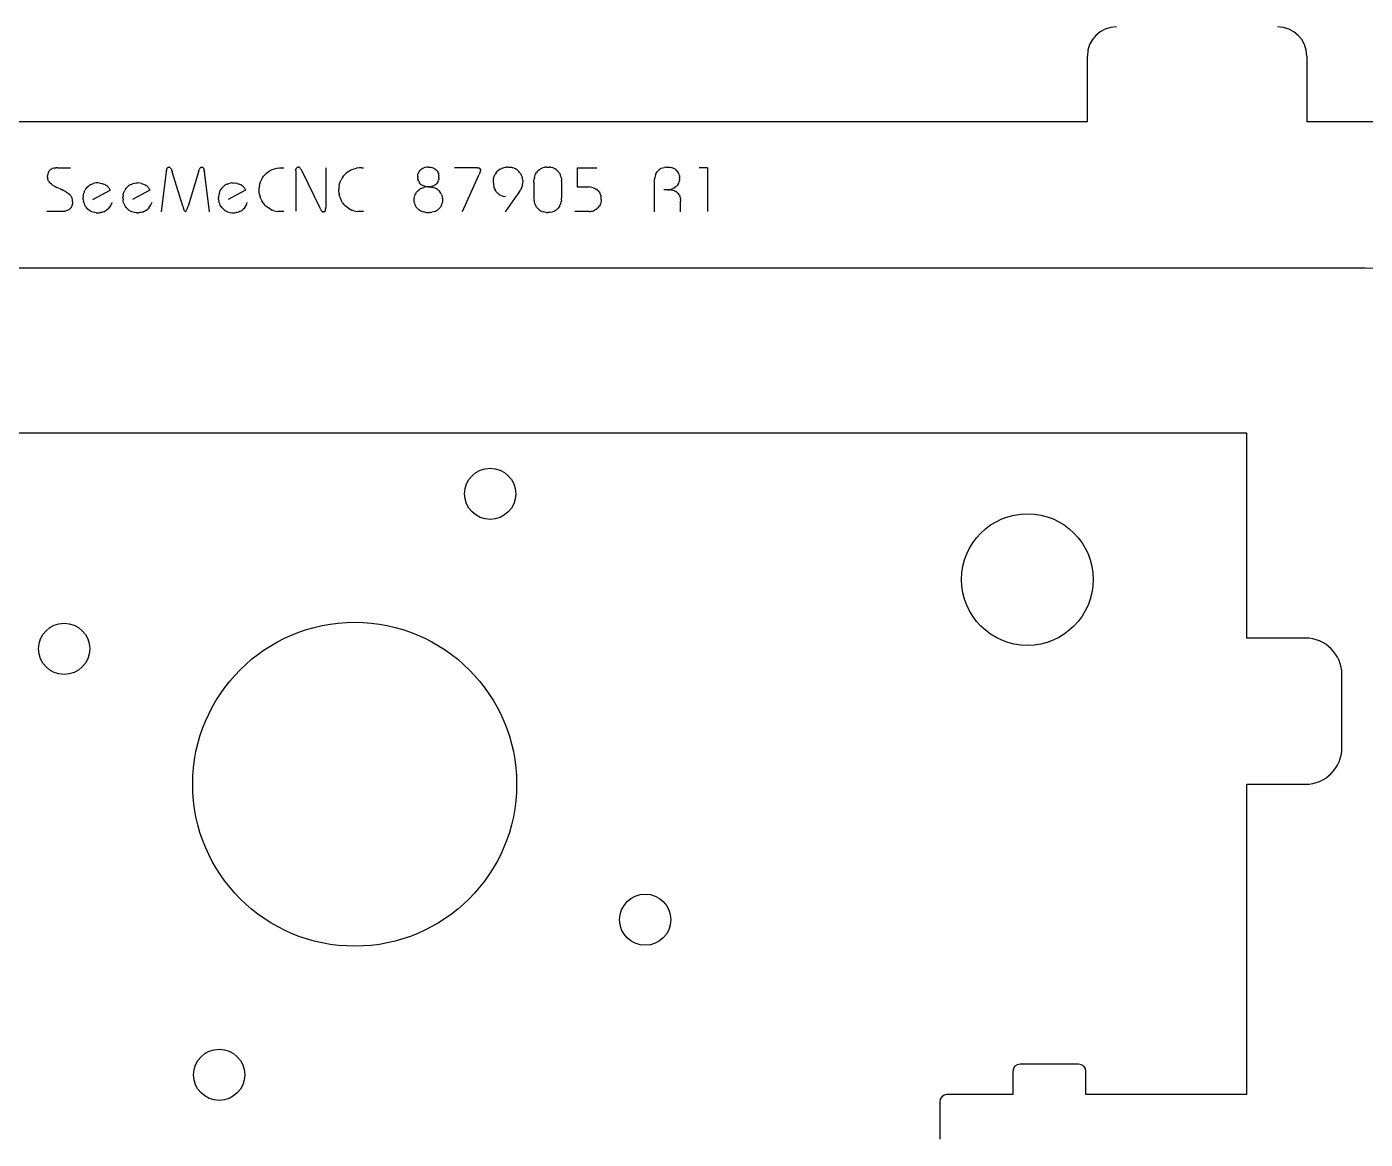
# Model space of a CAD drawing. Header units: inches. Extents: x -1545 to -733, y 114 to 571.
# Drawn here: x -1249.9 to -1158.3, y 171.5 to 247.6 of the extents above; entities that cross this region are included whole.
import ezdxf

# ---------------------------------------------------------------- set-up
doc = ezdxf.new("R2010")
doc.units = ezdxf.units.IN
doc.header["$MEASUREMENT"] = 0
doc.linetypes.add('Continuous2', pattern=[0])
doc.layers.add('GREEN TEXT ALL', color=1, linetype='Continuous')

msp = doc.modelspace()

# ---------------------------------------------------------------- linework, layer by layer
at = {"color": 1, "linetype": 'Continuous2', "lineweight": -3, "true_color": 0xff0000}
for p, q in [((-1177.345, 241.062), (-1177.345, 245.562)), ((-1162.345, 245.562), (-1162.345, 241.062)), ((-1177.345, 241.062), (-1277.345, 241.062)), ((-1139.12, 241.062), (-1162.345, 241.062)), ((-1166.442, 219.76), (-1285.442, 219.76)), ((-1166.442, 205.76), (-1166.442, 219.76)), ((-1162.442, 205.76), (-1166.442, 205.76)), ((-1159.942, 198.26), (-1159.942, 203.26)), ((-1166.442, 195.76), (-1162.442, 195.76)), ((-1166.442, 174.535), (-1166.442, 195.76)), ((-1182.442, 176.12), (-1182.442, 174.535)), ((-1177.942, 176.62), (-1181.942, 176.62)), ((-1177.442, 174.535), (-1177.442, 176.12)), ((-1187.442, 174.035), (-1187.442, 171.485)), ((-1182.442, 174.535), (-1186.942, 174.535)), ((-1166.442, 174.535), (-1177.442, 174.535))]:
    msp.add_line(p, q, dxfattribs=at)
at = {"color": 5, "linetype": 'Continuous2', "lineweight": -3, "true_color": 0x0000ff}
msp.add_line((-1158.345, 231.062), (-1296.345, 231.062), dxfattribs=at)
for centre, radius in [((-1218.178, 215.626), 1.75), ((-1181.442, 209.76), 4.5), ((-1227.442, 195.76), 11.075), ((-1247.308, 205.024), 1.75), ((-1207.575, 186.496), 1.75), ((-1236.705, 175.893), 1.75)]:
    msp.add_circle(centre, radius, dxfattribs=at)
at = {"color": 1, "linetype": 'Continuous2', "lineweight": -3, "true_color": 0xff0000}
for centre, radius, start, end in [((-1175.345, 245.562), 2, 90, 180), ((-1164.345, 245.562), 2, 360, 90), ((-1162.442, 203.26), 2.5, 360, 90), ((-1162.442, 198.26), 2.5, 270, 0), ((-1181.942, 176.12), 0.5, 90, 180), ((-1177.942, 176.12), 0.5, 360, 90), ((-1186.942, 174.035), 0.5, 90, 180)]:
    msp.add_arc(centre, radius, start, end, dxfattribs=at)
at = {"color": 5, "linetype": 'Continuous2', "lineweight": -3, "true_color": 0x0000ff}
msp.add_arc((-1158.345, 221.062), 10, 20, 90, dxfattribs=at)
at = {"layer": 'GREEN TEXT ALL', "color": 3, "linetype": 'Continuous2', "lineweight": -3, "true_color": 0x00ff00}
for p, q in [((-1240.223, 237.94), (-1240.188, 237.964)), ((-1240.188, 237.964), (-1240.147, 237.971)), ((-1240.147, 237.971), (-1240.101, 237.963)), ((-1240.061, 237.937), (-1240.101, 237.963)), ((-1237.978, 237.935), (-1237.938, 237.962)), ((-1237.938, 237.962), (-1237.892, 237.971)), ((-1237.892, 237.971), (-1237.851, 237.964)), ((-1237.816, 237.94), (-1237.851, 237.964)), ((-1231.38, 237.946), (-1231.407, 237.92)), ((-1231.351, 237.962), (-1231.38, 237.946)), ((-1231.351, 237.962), (-1231.322, 237.969)), ((-1231.322, 237.969), (-1231.293, 237.971)), ((-1231.263, 237.968), (-1231.293, 237.971)), ((-1231.234, 237.956), (-1231.263, 237.968)), ((-1231.203, 237.935), (-1231.234, 237.956)), ((-1222.518, 237.962), (-1222.642, 237.935)), ((-1222.403, 237.971), (-1222.518, 237.962)), ((-1222.403, 237.971), (-1222.287, 237.962)), ((-1222.287, 237.962), (-1222.163, 237.935)), ((-1217.223, 237.932), (-1217.13, 237.954)), ((-1217.13, 237.954), (-1217.038, 237.967)), ((-1216.945, 237.971), (-1217.038, 237.967)), ((-1216.945, 237.971), (-1216.835, 237.967)), ((-1216.835, 237.967), (-1216.73, 237.951)), ((-1216.73, 237.951), (-1216.63, 237.925)), ((-1214.551, 237.929), (-1214.453, 237.952)), ((-1214.348, 237.967), (-1214.453, 237.952)), ((-1214.348, 237.967), (-1214.236, 237.971)), ((-1214.236, 237.971), (-1214.125, 237.967)), ((-1214.02, 237.952), (-1214.125, 237.967)), ((-1214.02, 237.952), (-1213.921, 237.928)), ((-1206.383, 237.92), (-1206.281, 237.949)), ((-1206.168, 237.966), (-1206.281, 237.949)), ((-1206.168, 237.966), (-1206.046, 237.971)), ((-1206.046, 237.971), (-1205.953, 237.968)), ((-1205.953, 237.968), (-1205.864, 237.956)), ((-1205.864, 237.956), (-1205.781, 237.937)), ((-1248.452, 237.289), (-1248.445, 237.39)), ((-1248.452, 237.289), (-1248.444, 237.186)), ((-1248.425, 237.497), (-1248.445, 237.39)), ((-1248.444, 237.186), (-1248.42, 237.091)), ((-1248.409, 237.552), (-1248.425, 237.497)), ((-1248.381, 237.006), (-1248.42, 237.091)), ((-1248.386, 237.604), (-1248.409, 237.552)), ((-1248.386, 237.604), (-1248.359, 237.654)), ((-1248.359, 237.654), (-1248.325, 237.703)), ((-1248.325, 237.703), (-1248.284, 237.749)), ((-1248.236, 237.791), (-1248.284, 237.749)), ((-1248.181, 237.829), (-1248.236, 237.791)), ((-1248.181, 237.829), (-1248.119, 237.862)), ((-1248.047, 237.89), (-1248.119, 237.862)), ((-1248.047, 237.89), (-1247.966, 237.91)), ((-1247.966, 237.91), (-1247.873, 237.922)), ((-1247.771, 237.926), (-1247.873, 237.922)), ((-1247.771, 237.926), (-1246.864, 237.926)), ((-1240.324, 237.653), (-1240.662, 234.913)), ((-1240.324, 237.653), (-1240.317, 237.7)), ((-1240.307, 237.753), (-1240.317, 237.7)), ((-1240.307, 237.753), (-1240.293, 237.808)), ((-1240.293, 237.808), (-1240.275, 237.859)), ((-1240.252, 237.903), (-1240.275, 237.859)), ((-1240.223, 237.94), (-1240.252, 237.903)), ((-1240.061, 237.937), (-1240.027, 237.898)), ((-1240.027, 237.898), (-1239.995, 237.851)), ((-1239.995, 237.851), (-1239.968, 237.798)), ((-1239.968, 237.798), (-1239.946, 237.741)), ((-1239.928, 237.685), (-1239.946, 237.741)), ((-1239.928, 237.685), (-1239.912, 237.633)), ((-1239.196, 235.285), (-1239.912, 237.633)), ((-1238.122, 237.633), (-1238.838, 235.285)), ((-1238.107, 237.681), (-1238.122, 237.633)), ((-1238.107, 237.681), (-1238.088, 237.736)), ((-1238.088, 237.736), (-1238.066, 237.793)), ((-1238.042, 237.847), (-1238.066, 237.793)), ((-1238.012, 237.895), (-1238.042, 237.847)), ((-1238.012, 237.895), (-1237.978, 237.935)), ((-1237.787, 237.903), (-1237.816, 237.94)), ((-1237.765, 237.859), (-1237.787, 237.903)), ((-1237.765, 237.859), (-1237.747, 237.808)), ((-1237.747, 237.808), (-1237.733, 237.753)), ((-1237.722, 237.7), (-1237.733, 237.753)), ((-1237.722, 237.7), (-1237.716, 237.653)), ((-1237.378, 234.913), (-1237.716, 237.653)), ((-1233.876, 236.965), (-1233.818, 237.096)), ((-1233.818, 237.096), (-1233.748, 237.221)), ((-1233.748, 237.221), (-1233.666, 237.338)), ((-1233.666, 237.338), (-1233.572, 237.448)), ((-1233.572, 237.448), (-1233.466, 237.549)), ((-1233.466, 237.549), (-1233.347, 237.641)), ((-1233.347, 237.641), (-1233.218, 237.723)), ((-1233.218, 237.723), (-1233.077, 237.793)), ((-1233.077, 237.793), (-1232.925, 237.852)), ((-1232.925, 237.852), (-1232.761, 237.893)), ((-1232.761, 237.893), (-1232.586, 237.918)), ((-1232.586, 237.918), (-1232.4, 237.926)), ((-1232.4, 237.926), (-1232.278, 237.926)), ((-1231.464, 237.704), (-1231.461, 237.749)), ((-1231.464, 237.704), (-1231.464, 237.652)), ((-1231.464, 237.652), (-1231.464, 234.942)), ((-1231.461, 237.749), (-1231.456, 237.79)), ((-1231.456, 237.79), (-1231.449, 237.824)), ((-1231.449, 237.824), (-1231.432, 237.88)), ((-1231.407, 237.92), (-1231.432, 237.88)), ((-1231.172, 237.901), (-1231.203, 237.935)), ((-1231.172, 237.901), (-1231.137, 237.854)), ((-1231.096, 237.791), (-1231.137, 237.854)), ((-1231.096, 237.791), (-1231.073, 237.752)), ((-1231.073, 237.752), (-1231.049, 237.708)), ((-1231.049, 237.708), (-1231.022, 237.656)), ((-1230.993, 237.598), (-1231.022, 237.656)), ((-1229.832, 235.201), (-1230.993, 237.598)), ((-1229.425, 237.926), (-1229.425, 235.201)), ((-1228.429, 236.965), (-1228.371, 237.096)), ((-1228.301, 237.221), (-1228.371, 237.096)), ((-1228.22, 237.338), (-1228.301, 237.221)), ((-1228.125, 237.448), (-1228.22, 237.338)), ((-1228.125, 237.448), (-1228.019, 237.549)), ((-1227.9, 237.641), (-1228.019, 237.549)), ((-1227.9, 237.641), (-1227.771, 237.723)), ((-1227.771, 237.723), (-1227.63, 237.793)), ((-1227.63, 237.793), (-1227.478, 237.852)), ((-1227.478, 237.852), (-1227.314, 237.893)), ((-1227.139, 237.918), (-1227.314, 237.893)), ((-1226.954, 237.926), (-1227.139, 237.918)), ((-1226.954, 237.926), (-1226.831, 237.926)), ((-1223.134, 237.315), (-1223.129, 237.401)), ((-1223.134, 237.315), (-1223.13, 237.23)), ((-1223.119, 237.15), (-1223.13, 237.23)), ((-1223.129, 237.401), (-1223.115, 237.479)), ((-1223.119, 237.15), (-1223.1, 237.075)), ((-1223.115, 237.479), (-1223.093, 237.551)), ((-1223.073, 237.006), (-1223.1, 237.075)), ((-1223.061, 237.616), (-1223.093, 237.551)), ((-1223.022, 237.676), (-1223.061, 237.616)), ((-1222.979, 237.73), (-1223.022, 237.676)), ((-1222.932, 237.777), (-1222.979, 237.73)), ((-1222.932, 237.777), (-1222.88, 237.819)), ((-1222.824, 237.856), (-1222.88, 237.819)), ((-1222.766, 237.887), (-1222.824, 237.856)), ((-1222.766, 237.887), (-1222.705, 237.913)), ((-1222.642, 237.935), (-1222.705, 237.913)), ((-1222.1, 237.913), (-1222.163, 237.935)), ((-1222.1, 237.913), (-1222.04, 237.887)), ((-1222.04, 237.887), (-1221.983, 237.856)), ((-1221.928, 237.819), (-1221.983, 237.856)), ((-1221.928, 237.819), (-1221.877, 237.777)), ((-1221.831, 237.73), (-1221.877, 237.777)), ((-1221.831, 237.73), (-1221.789, 237.676)), ((-1221.789, 237.676), (-1221.751, 237.616)), ((-1221.721, 237.551), (-1221.751, 237.616)), ((-1221.742, 237.006), (-1221.715, 237.075)), ((-1221.721, 237.551), (-1221.699, 237.479)), ((-1221.696, 237.15), (-1221.715, 237.075)), ((-1221.699, 237.479), (-1221.685, 237.401)), ((-1221.685, 237.23), (-1221.696, 237.15)), ((-1221.681, 237.315), (-1221.685, 237.401)), ((-1221.685, 237.23), (-1221.681, 237.315)), ((-1219.095, 237.926), (-1220.615, 237.926)), ((-1220.061, 234.926), (-1218.977, 237.357)), ((-1219.037, 237.923), (-1219.095, 237.926)), ((-1219.037, 237.923), (-1218.985, 237.915)), ((-1218.985, 237.915), (-1218.94, 237.901)), ((-1218.977, 237.357), (-1218.939, 237.448)), ((-1218.901, 237.882), (-1218.94, 237.901)), ((-1218.907, 237.524), (-1218.939, 237.448)), ((-1218.881, 237.586), (-1218.907, 237.524)), ((-1218.87, 237.857), (-1218.901, 237.882)), ((-1218.862, 237.632), (-1218.881, 237.586)), ((-1218.87, 237.857), (-1218.848, 237.827)), ((-1218.848, 237.669), (-1218.862, 237.632)), ((-1218.848, 237.827), (-1218.834, 237.791)), ((-1218.848, 237.669), (-1218.838, 237.701)), ((-1218.832, 237.728), (-1218.838, 237.701)), ((-1218.83, 237.749), (-1218.834, 237.791)), ((-1218.83, 237.749), (-1218.832, 237.728)), ((-1217.964, 237.081), (-1217.969, 236.967)), ((-1217.946, 237.191), (-1217.964, 237.081)), ((-1217.946, 237.191), (-1217.919, 237.293)), ((-1217.879, 237.391), (-1217.919, 237.293)), ((-1217.879, 237.391), (-1217.83, 237.481)), ((-1217.775, 237.564), (-1217.83, 237.481)), ((-1217.775, 237.564), (-1217.712, 237.64)), ((-1217.644, 237.707), (-1217.712, 237.64)), ((-1217.569, 237.767), (-1217.644, 237.707)), ((-1217.489, 237.82), (-1217.569, 237.767)), ((-1217.489, 237.82), (-1217.405, 237.865)), ((-1217.315, 237.903), (-1217.405, 237.865)), ((-1217.315, 237.903), (-1217.223, 237.932)), ((-1216.536, 237.888), (-1216.63, 237.925)), ((-1216.536, 237.888), (-1216.447, 237.843)), ((-1216.365, 237.791), (-1216.447, 237.843)), ((-1216.365, 237.791), (-1216.29, 237.732)), ((-1216.222, 237.667), (-1216.29, 237.732)), ((-1216.161, 237.596), (-1216.222, 237.667)), ((-1216.107, 237.52), (-1216.161, 237.596)), ((-1216.107, 237.52), (-1216.06, 237.44)), ((-1216.021, 237.354), (-1216.06, 237.44)), ((-1216.021, 237.354), (-1215.99, 237.264)), ((-1215.968, 237.174), (-1215.99, 237.264)), ((-1215.954, 237.081), (-1215.968, 237.174)), ((-1215.954, 237.081), (-1215.95, 236.986)), ((-1215.187, 236.932), (-1215.183, 237.043)), ((-1215.183, 237.043), (-1215.171, 237.149)), ((-1215.153, 237.251), (-1215.171, 237.149)), ((-1215.153, 237.251), (-1215.126, 237.349)), ((-1215.126, 237.349), (-1215.092, 237.441)), ((-1215.049, 237.528), (-1215.092, 237.441)), ((-1215.049, 237.528), (-1215, 237.607)), ((-1214.942, 237.68), (-1215, 237.607)), ((-1214.878, 237.746), (-1214.942, 237.68)), ((-1214.878, 237.746), (-1214.806, 237.804)), ((-1214.806, 237.804), (-1214.728, 237.854)), ((-1214.728, 237.854), (-1214.643, 237.896)), ((-1214.643, 237.896), (-1214.551, 237.929)), ((-1213.829, 237.893), (-1213.921, 237.928)), ((-1213.829, 237.893), (-1213.744, 237.85)), ((-1213.666, 237.8), (-1213.744, 237.85)), ((-1213.595, 237.742), (-1213.666, 237.8)), ((-1213.595, 237.742), (-1213.53, 237.677)), ((-1213.473, 237.606), (-1213.53, 237.677)), ((-1213.423, 237.527), (-1213.473, 237.606)), ((-1213.423, 237.527), (-1213.381, 237.441)), ((-1213.346, 237.349), (-1213.381, 237.441)), ((-1213.32, 237.251), (-1213.346, 237.349)), ((-1213.32, 237.251), (-1213.3, 237.149)), ((-1213.3, 237.149), (-1213.289, 237.043)), ((-1213.285, 236.932), (-1213.289, 237.043)), ((-1212.219, 237.926), (-1210.876, 237.926)), ((-1212.219, 237.926), (-1212.219, 236.61)), ((-1206.954, 237.03), (-1206.951, 237.107)), ((-1206.954, 237.03), (-1206.954, 234.913)), ((-1206.942, 237.185), (-1206.951, 237.107)), ((-1206.927, 237.265), (-1206.942, 237.185)), ((-1206.907, 237.346), (-1206.927, 237.265)), ((-1206.88, 237.427), (-1206.907, 237.346)), ((-1206.845, 237.504), (-1206.88, 237.427)), ((-1206.845, 237.504), (-1206.804, 237.579)), ((-1206.804, 237.579), (-1206.755, 237.65)), ((-1206.755, 237.65), (-1206.698, 237.717)), ((-1206.698, 237.717), (-1206.632, 237.778)), ((-1206.558, 237.832), (-1206.632, 237.778)), ((-1206.476, 237.881), (-1206.558, 237.832)), ((-1206.476, 237.881), (-1206.383, 237.92)), ((-1205.781, 237.937), (-1205.701, 237.91)), ((-1205.627, 237.876), (-1205.701, 237.91)), ((-1205.559, 237.838), (-1205.627, 237.876)), ((-1205.497, 237.795), (-1205.559, 237.838)), ((-1205.497, 237.795), (-1205.442, 237.746)), ((-1205.392, 237.692), (-1205.442, 237.746)), ((-1205.392, 237.692), (-1205.347, 237.634)), ((-1205.31, 237.571), (-1205.347, 237.634)), ((-1205.277, 237.503), (-1205.31, 237.571)), ((-1205.251, 237.432), (-1205.277, 237.503)), ((-1205.254, 236.95), (-1205.234, 237.031)), ((-1205.251, 237.432), (-1205.233, 237.359)), ((-1205.222, 237.116), (-1205.234, 237.031)), ((-1205.233, 237.359), (-1205.222, 237.284)), ((-1205.218, 237.207), (-1205.222, 237.284)), ((-1205.222, 237.116), (-1205.218, 237.207)), ((-1203.308, 237.926), (-1203.882, 237.926)), ((-1203.308, 237.926), (-1203.308, 234.926)), ((-1248.381, 237.006), (-1248.325, 236.929)), ((-1248.325, 236.929), (-1248.256, 236.859)), ((-1248.181, 236.793), (-1248.256, 236.859)), ((-1248.181, 236.793), (-1248.098, 236.731)), ((-1248.006, 236.674), (-1248.098, 236.731)), ((-1248.006, 236.674), (-1247.806, 236.568)), ((-1247.589, 236.47), (-1247.806, 236.568)), ((-1247.589, 236.47), (-1247.478, 236.423)), ((-1247.372, 236.371), (-1247.478, 236.423)), ((-1247.271, 236.318), (-1247.372, 236.371)), ((-1247.173, 236.262), (-1247.271, 236.318)), ((-1247.173, 236.262), (-1247.081, 236.202)), ((-1247.081, 236.202), (-1246.998, 236.137)), ((-1246.922, 236.067), (-1246.998, 236.137)), ((-1245.987, 236.079), (-1245.964, 236.18)), ((-1245.93, 236.276), (-1245.964, 236.18)), ((-1245.93, 236.276), (-1245.888, 236.367)), ((-1245.839, 236.452), (-1245.888, 236.367)), ((-1245.839, 236.452), (-1245.784, 236.529)), ((-1245.784, 236.529), (-1245.722, 236.6)), ((-1245.722, 236.6), (-1245.652, 236.664)), ((-1245.652, 236.664), (-1245.576, 236.72)), ((-1245.576, 236.72), (-1245.494, 236.768)), ((-1245.494, 236.768), (-1245.405, 236.808)), ((-1245.405, 236.808), (-1245.312, 236.841)), ((-1245.354, 235.74), (-1244.168, 236.396)), ((-1245.214, 236.864), (-1245.312, 236.841)), ((-1245.112, 236.878), (-1245.214, 236.864)), ((-1245.006, 236.882), (-1245.112, 236.878)), ((-1244.865, 236.874), (-1245.006, 236.882)), ((-1244.865, 236.874), (-1244.731, 236.849)), ((-1244.731, 236.849), (-1244.604, 236.808)), ((-1244.484, 236.749), (-1244.604, 236.808)), ((-1244.428, 236.715), (-1244.484, 236.749)), ((-1244.377, 236.678), (-1244.428, 236.715)), ((-1244.33, 236.637), (-1244.377, 236.678)), ((-1244.288, 236.595), (-1244.33, 236.637)), ((-1244.251, 236.549), (-1244.288, 236.595)), ((-1244.219, 236.501), (-1244.251, 236.549)), ((-1244.191, 236.45), (-1244.219, 236.501)), ((-1244.191, 236.45), (-1244.168, 236.396)), ((-1243.264, 236.079), (-1243.24, 236.18)), ((-1243.24, 236.18), (-1243.207, 236.276)), ((-1243.207, 236.276), (-1243.165, 236.367)), ((-1243.116, 236.452), (-1243.165, 236.367)), ((-1243.116, 236.452), (-1243.061, 236.529)), ((-1242.998, 236.6), (-1243.061, 236.529)), ((-1242.929, 236.664), (-1242.998, 236.6)), ((-1242.929, 236.664), (-1242.853, 236.72)), ((-1242.853, 236.72), (-1242.771, 236.768)), ((-1242.771, 236.768), (-1242.682, 236.808)), ((-1242.682, 236.808), (-1242.588, 236.841)), ((-1241.444, 236.396), (-1242.63, 235.74)), ((-1242.588, 236.841), (-1242.49, 236.864)), ((-1242.49, 236.864), (-1242.388, 236.878)), ((-1242.388, 236.878), (-1242.283, 236.882)), ((-1242.142, 236.874), (-1242.283, 236.882)), ((-1242.007, 236.849), (-1242.142, 236.874)), ((-1242.007, 236.849), (-1241.881, 236.808)), ((-1241.881, 236.808), (-1241.761, 236.749)), ((-1241.761, 236.749), (-1241.705, 236.715)), ((-1241.654, 236.678), (-1241.705, 236.715)), ((-1241.607, 236.637), (-1241.654, 236.678)), ((-1241.607, 236.637), (-1241.565, 236.595)), ((-1241.528, 236.549), (-1241.565, 236.595)), ((-1241.495, 236.501), (-1241.528, 236.549)), ((-1241.495, 236.501), (-1241.468, 236.45)), ((-1241.444, 236.396), (-1241.468, 236.45)), ((-1236.704, 236.18), (-1236.727, 236.079)), ((-1236.671, 236.276), (-1236.704, 236.18)), ((-1236.671, 236.276), (-1236.629, 236.367)), ((-1236.629, 236.367), (-1236.58, 236.452)), ((-1236.525, 236.529), (-1236.58, 236.452)), ((-1236.525, 236.529), (-1236.462, 236.6)), ((-1236.462, 236.6), (-1236.393, 236.664)), ((-1236.393, 236.664), (-1236.317, 236.72)), ((-1236.234, 236.768), (-1236.317, 236.72)), ((-1236.146, 236.808), (-1236.234, 236.768)), ((-1236.146, 236.808), (-1236.052, 236.841)), ((-1234.908, 236.396), (-1236.094, 235.74)), ((-1236.052, 236.841), (-1235.954, 236.864)), ((-1235.852, 236.878), (-1235.954, 236.864)), ((-1235.852, 236.878), (-1235.746, 236.882)), ((-1235.746, 236.882), (-1235.605, 236.874)), ((-1235.471, 236.849), (-1235.605, 236.874)), ((-1235.471, 236.849), (-1235.344, 236.808)), ((-1235.225, 236.749), (-1235.344, 236.808)), ((-1235.168, 236.715), (-1235.225, 236.749)), ((-1235.168, 236.715), (-1235.117, 236.678)), ((-1235.071, 236.637), (-1235.117, 236.678)), ((-1235.029, 236.595), (-1235.071, 236.637)), ((-1234.992, 236.549), (-1235.029, 236.595)), ((-1234.959, 236.501), (-1234.992, 236.549)), ((-1234.959, 236.501), (-1234.932, 236.45)), ((-1234.932, 236.45), (-1234.908, 236.396)), ((-1233.978, 236.426), (-1233.972, 236.561)), ((-1233.971, 236.25), (-1233.978, 236.426)), ((-1233.953, 236.696), (-1233.972, 236.561)), ((-1233.947, 236.084), (-1233.971, 236.25)), ((-1233.953, 236.696), (-1233.92, 236.83)), ((-1233.92, 236.83), (-1233.876, 236.965)), ((-1228.525, 236.561), (-1228.532, 236.426)), ((-1228.524, 236.25), (-1228.532, 236.426)), ((-1228.506, 236.696), (-1228.525, 236.561)), ((-1228.524, 236.25), (-1228.5, 236.084)), ((-1228.506, 236.696), (-1228.473, 236.83)), ((-1228.473, 236.83), (-1228.429, 236.965)), ((-1223.267, 236.168), (-1223.306, 236.09)), ((-1223.267, 236.168), (-1223.22, 236.24)), ((-1223.166, 236.306), (-1223.22, 236.24)), ((-1223.166, 236.306), (-1223.105, 236.367)), ((-1223.105, 236.367), (-1223.037, 236.421)), ((-1223.073, 237.006), (-1223.04, 236.943)), ((-1223.003, 236.885), (-1223.04, 236.943)), ((-1222.964, 236.469), (-1223.037, 236.421)), ((-1222.959, 236.832), (-1223.003, 236.885)), ((-1222.884, 236.51), (-1222.964, 236.469)), ((-1222.959, 236.832), (-1222.911, 236.786)), ((-1222.911, 236.786), (-1222.859, 236.745)), ((-1222.884, 236.51), (-1222.799, 236.546)), ((-1222.802, 236.709), (-1222.859, 236.745)), ((-1222.741, 236.679), (-1222.802, 236.709)), ((-1222.799, 236.546), (-1222.708, 236.574)), ((-1222.676, 236.654), (-1222.741, 236.679)), ((-1222.614, 236.594), (-1222.708, 236.574)), ((-1222.609, 236.635), (-1222.676, 236.654)), ((-1222.515, 236.606), (-1222.614, 236.594)), ((-1222.609, 236.635), (-1222.541, 236.621)), ((-1222.472, 236.613), (-1222.541, 236.621)), ((-1222.411, 236.61), (-1222.515, 236.606)), ((-1222.403, 236.61), (-1222.472, 236.613)), ((-1222.411, 236.61), (-1222.307, 236.606)), ((-1222.333, 236.613), (-1222.403, 236.61)), ((-1222.264, 236.621), (-1222.333, 236.613)), ((-1222.307, 236.606), (-1222.208, 236.594)), ((-1222.264, 236.621), (-1222.198, 236.635)), ((-1222.208, 236.594), (-1222.113, 236.575)), ((-1222.132, 236.654), (-1222.198, 236.635)), ((-1222.132, 236.654), (-1222.068, 236.679)), ((-1222.022, 236.548), (-1222.113, 236.575)), ((-1222.068, 236.679), (-1222.009, 236.709)), ((-1221.935, 236.514), (-1222.022, 236.548)), ((-1222.009, 236.709), (-1221.954, 236.745)), ((-1221.954, 236.745), (-1221.902, 236.786)), ((-1221.855, 236.474), (-1221.935, 236.514)), ((-1221.902, 236.786), (-1221.854, 236.832)), ((-1221.781, 236.426), (-1221.855, 236.474)), ((-1221.812, 236.885), (-1221.854, 236.832)), ((-1221.775, 236.943), (-1221.812, 236.885)), ((-1221.713, 236.371), (-1221.781, 236.426)), ((-1221.742, 237.006), (-1221.775, 236.943)), ((-1221.651, 236.311), (-1221.713, 236.371)), ((-1221.597, 236.245), (-1221.651, 236.311)), ((-1221.55, 236.173), (-1221.597, 236.245)), ((-1221.51, 236.095), (-1221.55, 236.173)), ((-1217.969, 236.967), (-1217.959, 236.808)), ((-1217.959, 236.808), (-1217.93, 236.643)), ((-1217.93, 236.643), (-1217.907, 236.561)), ((-1217.877, 236.482), (-1217.907, 236.561)), ((-1217.877, 236.482), (-1217.839, 236.406)), ((-1217.795, 236.332), (-1217.839, 236.406)), ((-1217.743, 236.262), (-1217.795, 236.332)), ((-1217.743, 236.262), (-1217.683, 236.196)), ((-1217.683, 236.196), (-1217.613, 236.135)), ((-1217.536, 236.079), (-1217.613, 236.135)), ((-1216.327, 236.04), (-1216.24, 236.167)), ((-1216.24, 236.167), (-1216.166, 236.283)), ((-1216.166, 236.283), (-1216.102, 236.393)), ((-1216.048, 236.503), (-1216.102, 236.393)), ((-1216.005, 236.615), (-1216.048, 236.503)), ((-1215.975, 236.729), (-1216.005, 236.615)), ((-1215.975, 236.729), (-1215.956, 236.851)), ((-1215.95, 236.986), (-1215.956, 236.851)), ((-1215.187, 236.932), (-1215.187, 235.913)), ((-1213.285, 235.913), (-1213.285, 236.932)), ((-1212.219, 236.61), (-1211.581, 236.61)), ((-1211.581, 236.61), (-1211.458, 236.606)), ((-1211.343, 236.596), (-1211.458, 236.606)), ((-1211.237, 236.579), (-1211.343, 236.596)), ((-1211.138, 236.556), (-1211.237, 236.579)), ((-1211.138, 236.556), (-1211.049, 236.525)), ((-1211.049, 236.525), (-1210.967, 236.488)), ((-1210.967, 236.488), (-1210.893, 236.445)), ((-1210.829, 236.394), (-1210.893, 236.445)), ((-1210.829, 236.394), (-1210.772, 236.337)), ((-1210.722, 236.273), (-1210.772, 236.337)), ((-1210.722, 236.273), (-1210.681, 236.203)), ((-1210.646, 236.126), (-1210.681, 236.203)), ((-1210.62, 236.042), (-1210.646, 236.126)), ((-1206.012, 236.413), (-1206.306, 236.413)), ((-1206.059, 236.416), (-1206.164, 236.413)), ((-1206.059, 236.416), (-1205.959, 236.426)), ((-1206.012, 236.413), (-1205.915, 236.41)), ((-1205.959, 236.426), (-1205.865, 236.442)), ((-1205.824, 236.401), (-1205.915, 236.41)), ((-1205.865, 236.442), (-1205.776, 236.465)), ((-1205.824, 236.401), (-1205.738, 236.386)), ((-1205.776, 236.465), (-1205.693, 236.495)), ((-1205.657, 236.366), (-1205.738, 236.386)), ((-1205.615, 236.531), (-1205.693, 236.495)), ((-1205.582, 236.34), (-1205.657, 236.366)), ((-1205.615, 236.531), (-1205.542, 236.574)), ((-1205.582, 236.34), (-1205.512, 236.308)), ((-1205.476, 236.623), (-1205.542, 236.574)), ((-1205.447, 236.27), (-1205.512, 236.308)), ((-1205.476, 236.623), (-1205.415, 236.679)), ((-1205.388, 236.226), (-1205.447, 236.27)), ((-1205.415, 236.679), (-1205.363, 236.739)), ((-1205.388, 236.226), (-1205.334, 236.176)), ((-1205.319, 236.804), (-1205.363, 236.739)), ((-1205.288, 236.12), (-1205.334, 236.176)), ((-1205.319, 236.804), (-1205.283, 236.875)), ((-1205.249, 236.057), (-1205.288, 236.12)), ((-1205.283, 236.875), (-1205.254, 236.95)), ((-1246.854, 235.992), (-1246.922, 236.067)), ((-1246.854, 235.992), (-1246.798, 235.91)), ((-1246.81, 235.237), (-1246.846, 235.181)), ((-1246.81, 235.237), (-1246.78, 235.298)), ((-1246.798, 235.91), (-1246.759, 235.819)), ((-1246.756, 235.367), (-1246.78, 235.298)), ((-1246.734, 235.718), (-1246.759, 235.819)), ((-1246.756, 235.367), (-1246.74, 235.441)), ((-1246.73, 235.521), (-1246.74, 235.441)), ((-1246.727, 235.608), (-1246.734, 235.718)), ((-1246.727, 235.608), (-1246.73, 235.521)), ((-1246.001, 235.973), (-1246.006, 235.862)), ((-1246.001, 235.752), (-1246.006, 235.862)), ((-1246.001, 235.973), (-1245.987, 236.079)), ((-1246.001, 235.752), (-1245.987, 235.646)), ((-1245.964, 235.545), (-1245.987, 235.646)), ((-1245.964, 235.545), (-1245.93, 235.448)), ((-1245.93, 235.448), (-1245.888, 235.357)), ((-1245.839, 235.273), (-1245.888, 235.357)), ((-1245.784, 235.196), (-1245.839, 235.273)), ((-1244.232, 235.179), (-1244.185, 235.243)), ((-1244.143, 235.311), (-1244.185, 235.243)), ((-1244.143, 235.311), (-1244.106, 235.385)), ((-1244.073, 235.464), (-1244.106, 235.385)), ((-1244.045, 235.549), (-1244.073, 235.464)), ((-1243.283, 235.862), (-1243.278, 235.973)), ((-1243.283, 235.862), (-1243.278, 235.752)), ((-1243.264, 236.079), (-1243.278, 235.973)), ((-1243.264, 235.646), (-1243.278, 235.752)), ((-1243.24, 235.545), (-1243.264, 235.646)), ((-1243.207, 235.448), (-1243.24, 235.545)), ((-1243.165, 235.357), (-1243.207, 235.448)), ((-1243.116, 235.273), (-1243.165, 235.357)), ((-1243.061, 235.196), (-1243.116, 235.273)), ((-1241.509, 235.179), (-1241.462, 235.243)), ((-1241.462, 235.243), (-1241.42, 235.311)), ((-1241.42, 235.311), (-1241.383, 235.385)), ((-1241.35, 235.464), (-1241.383, 235.385)), ((-1241.322, 235.549), (-1241.35, 235.464)), ((-1239.196, 235.285), (-1239.154, 235.153)), ((-1238.883, 235.153), (-1238.838, 235.285)), ((-1236.742, 235.973), (-1236.746, 235.862)), ((-1236.742, 235.752), (-1236.746, 235.862)), ((-1236.727, 236.079), (-1236.742, 235.973)), ((-1236.742, 235.752), (-1236.727, 235.646)), ((-1236.704, 235.545), (-1236.727, 235.646)), ((-1236.671, 235.448), (-1236.704, 235.545)), ((-1236.629, 235.357), (-1236.671, 235.448)), ((-1236.58, 235.273), (-1236.629, 235.357)), ((-1236.525, 235.196), (-1236.58, 235.273)), ((-1234.926, 235.243), (-1234.973, 235.179)), ((-1234.926, 235.243), (-1234.883, 235.311)), ((-1234.883, 235.311), (-1234.846, 235.385)), ((-1234.846, 235.385), (-1234.814, 235.464)), ((-1234.814, 235.464), (-1234.785, 235.549)), ((-1233.947, 236.084), (-1233.908, 235.929)), ((-1233.854, 235.784), (-1233.908, 235.929)), ((-1233.854, 235.784), (-1233.786, 235.65)), ((-1233.71, 235.527), (-1233.786, 235.65)), ((-1233.71, 235.527), (-1233.624, 235.415)), ((-1233.624, 235.415), (-1233.528, 235.313)), ((-1233.424, 235.224), (-1233.528, 235.313)), ((-1233.313, 235.146), (-1233.424, 235.224)), ((-1229.805, 235.147), (-1229.832, 235.201)), ((-1229.425, 235.152), (-1229.425, 235.201)), ((-1228.461, 235.929), (-1228.5, 236.084)), ((-1228.461, 235.929), (-1228.407, 235.784)), ((-1228.407, 235.784), (-1228.339, 235.65)), ((-1228.263, 235.527), (-1228.339, 235.65)), ((-1228.263, 235.527), (-1228.177, 235.415)), ((-1228.177, 235.415), (-1228.081, 235.313)), ((-1227.977, 235.224), (-1228.081, 235.313)), ((-1227.866, 235.146), (-1227.977, 235.224)), ((-1223.377, 235.732), (-1223.373, 235.828)), ((-1223.371, 235.612), (-1223.377, 235.732)), ((-1223.373, 235.828), (-1223.359, 235.92)), ((-1223.354, 235.503), (-1223.371, 235.612)), ((-1223.359, 235.92), (-1223.337, 236.007)), ((-1223.354, 235.503), (-1223.325, 235.404)), ((-1223.337, 236.007), (-1223.306, 236.09)), ((-1223.325, 235.404), (-1223.284, 235.315)), ((-1223.234, 235.236), (-1223.284, 235.315)), ((-1223.234, 235.236), (-1223.178, 235.165)), ((-1221.634, 235.165), (-1221.579, 235.236)), ((-1221.529, 235.315), (-1221.579, 235.236)), ((-1221.529, 235.315), (-1221.488, 235.404)), ((-1221.51, 236.095), (-1221.477, 236.012)), ((-1221.488, 235.404), (-1221.459, 235.503)), ((-1221.477, 236.012), (-1221.454, 235.923)), ((-1221.442, 235.612), (-1221.459, 235.503)), ((-1221.44, 235.83), (-1221.454, 235.923)), ((-1221.436, 235.732), (-1221.442, 235.612)), ((-1221.44, 235.83), (-1221.436, 235.732)), ((-1217.448, 236.03), (-1217.536, 236.079)), ((-1217.448, 236.03), (-1217.35, 235.99)), ((-1217.35, 235.99), (-1217.241, 235.959)), ((-1217.122, 235.937), (-1217.241, 235.959)), ((-1217.131, 234.913), (-1216.327, 236.04)), ((-1215.187, 235.913), (-1215.183, 235.802)), ((-1215.183, 235.802), (-1215.171, 235.695)), ((-1215.153, 235.592), (-1215.171, 235.695)), ((-1215.126, 235.493), (-1215.153, 235.592)), ((-1215.092, 235.4), (-1215.126, 235.493)), ((-1215.092, 235.4), (-1215.049, 235.313)), ((-1215, 235.232), (-1215.049, 235.313)), ((-1214.942, 235.157), (-1215, 235.232)), ((-1213.473, 235.232), (-1213.53, 235.157)), ((-1213.423, 235.313), (-1213.473, 235.232)), ((-1213.423, 235.313), (-1213.381, 235.4)), ((-1213.346, 235.493), (-1213.381, 235.4)), ((-1213.346, 235.493), (-1213.32, 235.592)), ((-1213.3, 235.695), (-1213.32, 235.592)), ((-1213.3, 235.695), (-1213.289, 235.802)), ((-1213.289, 235.802), (-1213.285, 235.913)), ((-1210.795, 235.181), (-1210.744, 235.242)), ((-1210.744, 235.242), (-1210.699, 235.308)), ((-1210.66, 235.381), (-1210.699, 235.308)), ((-1210.627, 235.462), (-1210.66, 235.381)), ((-1210.605, 235.552), (-1210.627, 235.462)), ((-1210.62, 236.042), (-1210.601, 235.952)), ((-1210.59, 235.647), (-1210.605, 235.552)), ((-1210.59, 235.855), (-1210.601, 235.952)), ((-1210.586, 235.752), (-1210.59, 235.855)), ((-1210.586, 235.752), (-1210.59, 235.647)), ((-1205.249, 236.057), (-1205.216, 235.988)), ((-1205.191, 235.911), (-1205.216, 235.988)), ((-1205.191, 235.911), (-1205.173, 235.828)), ((-1205.163, 235.739), (-1205.173, 235.828)), ((-1205.163, 235.739), (-1205.159, 235.643)), ((-1205.159, 234.913), (-1205.159, 235.643)), ((-1247.486, 234.926), (-1248.491, 234.926)), ((-1247.405, 234.929), (-1247.486, 234.926)), ((-1247.327, 234.936), (-1247.405, 234.929)), ((-1247.253, 234.949), (-1247.327, 234.936)), ((-1247.253, 234.949), (-1247.183, 234.967)), ((-1247.117, 234.989), (-1247.183, 234.967)), ((-1247.117, 234.989), (-1247.054, 235.017)), ((-1246.995, 235.05), (-1247.054, 235.017)), ((-1246.94, 235.088), (-1246.995, 235.05)), ((-1246.89, 235.131), (-1246.94, 235.088)), ((-1246.846, 235.181), (-1246.89, 235.131)), ((-1245.722, 235.125), (-1245.784, 235.196)), ((-1245.722, 235.125), (-1245.652, 235.061)), ((-1245.652, 235.061), (-1245.576, 235.006)), ((-1245.494, 234.957), (-1245.576, 235.006)), ((-1245.405, 234.916), (-1245.494, 234.957)), ((-1245.312, 234.884), (-1245.405, 234.916)), ((-1245.214, 234.861), (-1245.312, 234.884)), ((-1245.112, 234.847), (-1245.214, 234.861)), ((-1245.112, 234.847), (-1245.006, 234.842)), ((-1245.006, 234.842), (-1244.92, 234.845)), ((-1244.92, 234.845), (-1244.836, 234.854)), ((-1244.755, 234.867), (-1244.836, 234.854)), ((-1244.755, 234.867), (-1244.678, 234.887)), ((-1244.604, 234.912), (-1244.678, 234.887)), ((-1244.604, 234.912), (-1244.533, 234.943)), ((-1244.465, 234.979), (-1244.533, 234.943)), ((-1244.4, 235.021), (-1244.465, 234.979)), ((-1244.339, 235.069), (-1244.4, 235.021)), ((-1244.283, 235.121), (-1244.339, 235.069)), ((-1244.283, 235.121), (-1244.232, 235.179)), ((-1243.061, 235.196), (-1242.998, 235.125)), ((-1242.929, 235.061), (-1242.998, 235.125)), ((-1242.853, 235.006), (-1242.929, 235.061)), ((-1242.771, 234.957), (-1242.853, 235.006)), ((-1242.682, 234.916), (-1242.771, 234.957)), ((-1242.588, 234.884), (-1242.682, 234.916)), ((-1242.49, 234.861), (-1242.588, 234.884)), ((-1242.388, 234.847), (-1242.49, 234.861)), ((-1242.283, 234.842), (-1242.388, 234.847)), ((-1242.283, 234.842), (-1242.196, 234.845)), ((-1242.112, 234.854), (-1242.196, 234.845)), ((-1242.032, 234.867), (-1242.112, 234.854)), ((-1241.954, 234.887), (-1242.032, 234.867)), ((-1241.954, 234.887), (-1241.881, 234.912)), ((-1241.81, 234.943), (-1241.881, 234.912)), ((-1241.81, 234.943), (-1241.742, 234.979)), ((-1241.677, 235.021), (-1241.742, 234.979)), ((-1241.677, 235.021), (-1241.616, 235.069)), ((-1241.616, 235.069), (-1241.56, 235.121)), ((-1241.509, 235.179), (-1241.56, 235.121)), ((-1239.108, 235.03), (-1239.154, 235.153)), ((-1239.084, 234.979), (-1239.108, 235.03)), ((-1239.084, 234.979), (-1239.061, 234.942)), ((-1239.04, 234.92), (-1239.061, 234.942)), ((-1239.02, 234.913), (-1239.04, 234.92)), ((-1239, 234.92), (-1239.02, 234.913)), ((-1239, 234.92), (-1238.978, 234.942)), ((-1238.956, 234.979), (-1238.978, 234.942)), ((-1238.956, 234.979), (-1238.932, 235.03)), ((-1238.932, 235.03), (-1238.883, 235.153)), ((-1236.462, 235.125), (-1236.525, 235.196)), ((-1236.462, 235.125), (-1236.393, 235.061)), ((-1236.317, 235.006), (-1236.393, 235.061)), ((-1236.317, 235.006), (-1236.234, 234.957)), ((-1236.146, 234.916), (-1236.234, 234.957)), ((-1236.146, 234.916), (-1236.052, 234.884)), ((-1236.052, 234.884), (-1235.954, 234.861)), ((-1235.954, 234.861), (-1235.852, 234.847)), ((-1235.852, 234.847), (-1235.746, 234.842)), ((-1235.746, 234.842), (-1235.66, 234.845)), ((-1235.66, 234.845), (-1235.576, 234.854)), ((-1235.495, 234.867), (-1235.576, 234.854)), ((-1235.495, 234.867), (-1235.418, 234.887)), ((-1235.344, 234.912), (-1235.418, 234.887)), ((-1235.273, 234.943), (-1235.344, 234.912)), ((-1235.273, 234.943), (-1235.205, 234.979)), ((-1235.205, 234.979), (-1235.141, 235.021)), ((-1235.08, 235.069), (-1235.141, 235.021)), ((-1235.024, 235.121), (-1235.08, 235.069)), ((-1234.973, 235.179), (-1235.024, 235.121)), ((-1233.196, 235.079), (-1233.313, 235.146)), ((-1233.196, 235.079), (-1233.072, 235.024)), ((-1232.944, 234.981), (-1233.072, 235.024)), ((-1232.944, 234.981), (-1232.815, 234.951)), ((-1232.815, 234.951), (-1232.684, 234.932)), ((-1232.552, 234.926), (-1232.684, 234.932)), ((-1232.278, 234.926), (-1232.552, 234.926)), ((-1229.782, 235.101), (-1229.805, 235.147)), ((-1229.76, 235.06), (-1229.782, 235.101)), ((-1229.76, 235.06), (-1229.741, 235.026)), ((-1229.706, 234.973), (-1229.741, 235.026)), ((-1229.706, 234.973), (-1229.675, 234.935)), ((-1229.675, 234.935), (-1229.645, 234.913)), ((-1229.645, 234.913), (-1229.616, 234.901)), ((-1229.584, 234.898), (-1229.616, 234.901)), ((-1229.584, 234.898), (-1229.547, 234.897)), ((-1229.547, 234.897), (-1229.523, 234.899)), ((-1229.5, 234.906), (-1229.523, 234.899)), ((-1229.5, 234.906), (-1229.48, 234.921)), ((-1229.48, 234.921), (-1229.461, 234.945)), ((-1229.446, 234.983), (-1229.461, 234.945)), ((-1229.446, 234.983), (-1229.434, 235.036)), ((-1229.434, 235.036), (-1229.43, 235.069)), ((-1229.43, 235.069), (-1229.427, 235.108)), ((-1229.425, 235.152), (-1229.427, 235.108)), ((-1227.866, 235.146), (-1227.749, 235.079)), ((-1227.749, 235.079), (-1227.625, 235.024)), ((-1227.497, 234.981), (-1227.625, 235.024)), ((-1227.497, 234.981), (-1227.368, 234.951)), ((-1227.368, 234.951), (-1227.237, 234.932)), ((-1227.105, 234.926), (-1227.237, 234.932)), ((-1226.831, 234.926), (-1227.105, 234.926)), ((-1223.178, 235.165), (-1223.117, 235.101)), ((-1223.117, 235.101), (-1223.049, 235.046)), ((-1222.976, 234.998), (-1223.049, 235.046)), ((-1222.976, 234.998), (-1222.899, 234.958)), ((-1222.819, 234.925), (-1222.899, 234.958)), ((-1222.819, 234.925), (-1222.735, 234.898)), ((-1222.65, 234.879), (-1222.735, 234.898)), ((-1222.567, 234.866), (-1222.65, 234.879)), ((-1222.567, 234.866), (-1222.485, 234.857)), ((-1222.485, 234.857), (-1222.406, 234.854)), ((-1222.406, 234.854), (-1222.327, 234.857)), ((-1222.246, 234.866), (-1222.327, 234.857)), ((-1222.246, 234.866), (-1222.163, 234.879)), ((-1222.078, 234.898), (-1222.163, 234.879)), ((-1221.994, 234.925), (-1222.078, 234.898)), ((-1221.994, 234.925), (-1221.913, 234.958)), ((-1221.913, 234.958), (-1221.837, 234.998)), ((-1221.837, 234.998), (-1221.764, 235.046)), ((-1221.696, 235.101), (-1221.764, 235.046)), ((-1221.696, 235.101), (-1221.634, 235.165)), ((-1214.878, 235.09), (-1214.942, 235.157)), ((-1214.878, 235.09), (-1214.806, 235.031)), ((-1214.806, 235.031), (-1214.728, 234.979)), ((-1214.643, 234.935), (-1214.728, 234.979)), ((-1214.643, 234.935), (-1214.551, 234.899)), ((-1214.453, 234.874), (-1214.551, 234.899)), ((-1214.348, 234.859), (-1214.453, 234.874)), ((-1214.348, 234.859), (-1214.236, 234.854)), ((-1214.125, 234.859), (-1214.236, 234.854)), ((-1214.02, 234.874), (-1214.125, 234.859)), ((-1214.02, 234.874), (-1213.921, 234.899)), ((-1213.829, 234.935), (-1213.921, 234.899)), ((-1213.744, 234.979), (-1213.829, 234.935)), ((-1213.666, 235.031), (-1213.744, 234.979)), ((-1213.595, 235.09), (-1213.666, 235.031)), ((-1213.53, 235.157), (-1213.595, 235.09)), ((-1211.415, 234.933), (-1212.385, 234.933)), ((-1211.415, 234.933), (-1211.339, 234.936)), ((-1211.339, 234.936), (-1211.264, 234.945)), ((-1211.264, 234.945), (-1211.19, 234.961)), ((-1211.19, 234.961), (-1211.116, 234.982)), ((-1211.116, 234.982), (-1211.044, 235.01)), ((-1210.976, 235.043), (-1211.044, 235.01)), ((-1210.912, 235.083), (-1210.976, 235.043)), ((-1210.912, 235.083), (-1210.851, 235.129)), ((-1210.795, 235.181), (-1210.851, 235.129))]:
    msp.add_line(p, q, dxfattribs=at)

doc.saveas('drawing.dxf')
